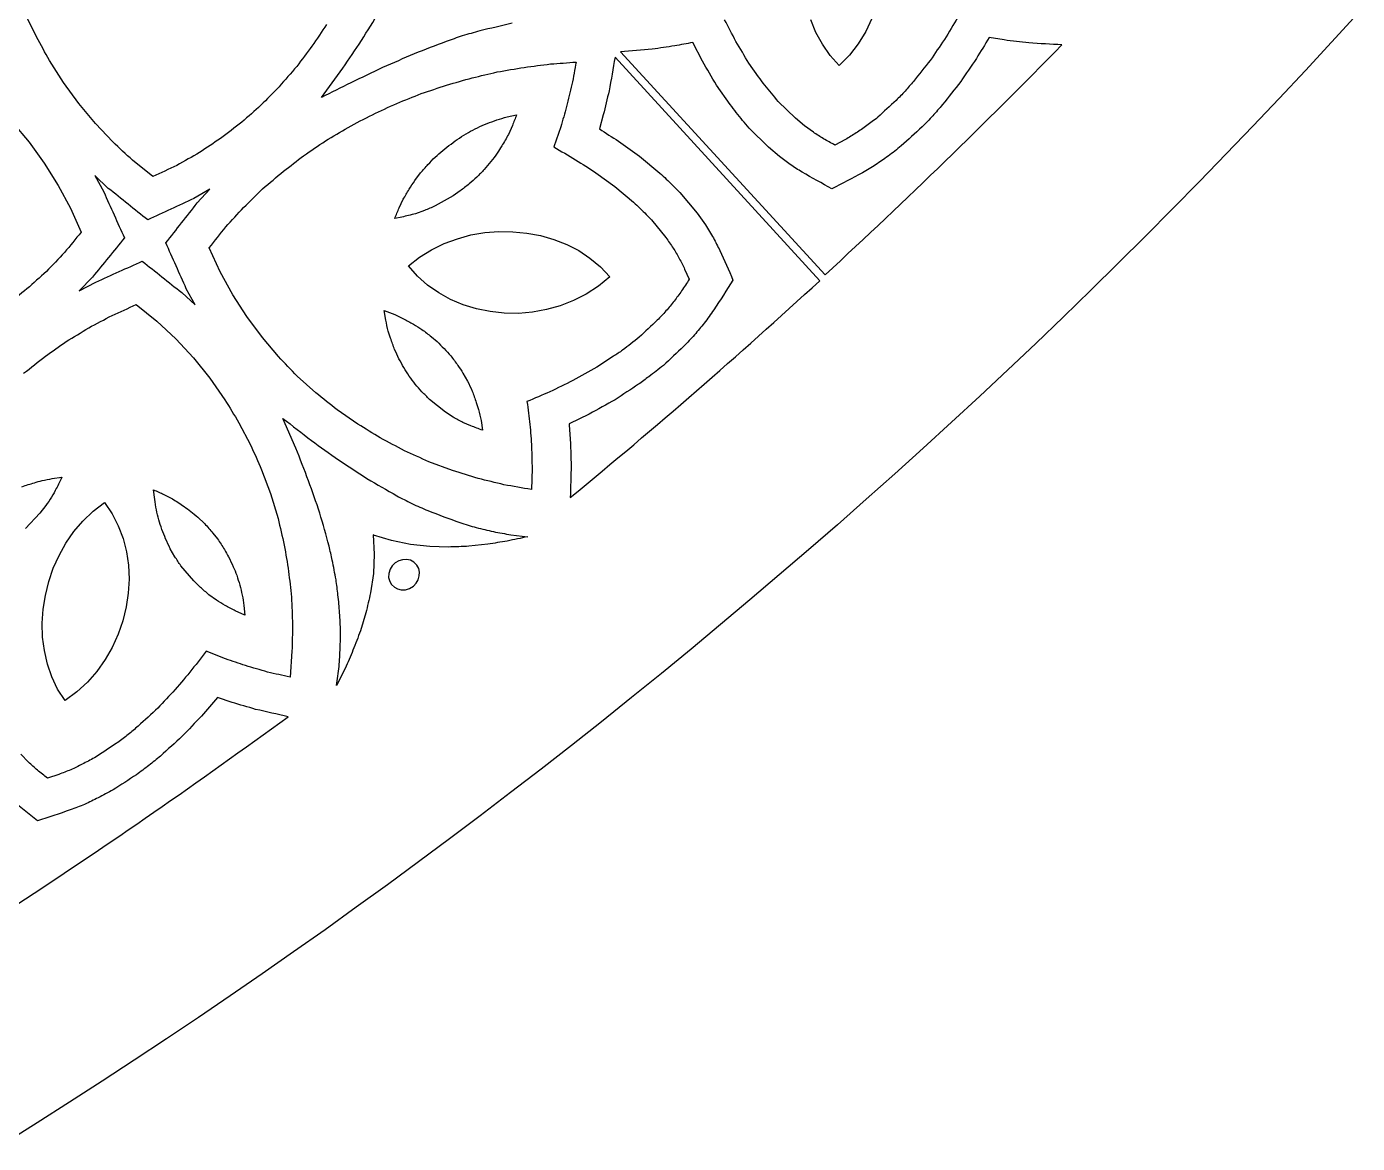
# Model space of a CAD drawing. Extents: x 10 to 990, y 10 to 990.
# Drawn here: x 760.7 to 862.6, y 84.2 to 169.7 of the extents above; entities that cross this region are included whole.
import ezdxf

# ---------------------------------------------------------------- set-up
doc = ezdxf.new("R2010")
doc.units = 0

msp = doc.modelspace()

# ---------------------------------------------------------------- linework, layer by layer
for points in [[(862.6, 170.64), (860.61, 168.47), (858.62, 166.31), (856.61, 164.16), (854.59, 162.03), (852.55, 159.91), (850.51, 157.8), (848.45, 155.71), (846.38, 153.62), (844.29, 151.55), (842.2, 149.49), (840.09, 147.45), (837.97, 145.41), (835.84, 143.39), (833.69, 141.38), (831.53, 139.39), (829.36, 137.4), (827.18, 135.43), (824.99, 133.48), (822.79, 131.53), (820.57, 129.6), (818.34, 127.68), (816.1, 125.78), (813.85, 123.89), (811.59, 122.01), (809.32, 120.14), (807.03, 118.29), (804.74, 116.45), (802.43, 114.63), (800.11, 112.82), (797.78, 111.02), (795.44, 109.24), (793.09, 107.47), (790.72, 105.71), (788.35, 103.97), (785.96, 102.24), (783.57, 100.52), (781.16, 98.82), (778.75, 97.14), (776.32, 95.47), (773.88, 93.81), (771.43, 92.16), (768.97, 90.54), (766.5, 88.92), (764.02, 87.32), (761.54, 85.74), (759.04, 84.16)], [(825.44, 170.28), (824.97, 169.28), (824.39, 168.35), (823.72, 167.47), (822.93, 166.69), (822.93, 166.69), (822.23, 167.45), (821.64, 168.31), (821.14, 169.21), (820.75, 170.19)]]:
    msp.add_lwpolyline(points)
for points in [[(783.69, 169.83, -0.005024), (782.57, 168.17, -0.001153), (781.41, 166.62, -0.005319), (780.05, 165.06, -0.005422), (778.65, 163.64, -0.000999), (777.21, 162.35, -0.005318), (775.57, 161.1, -0.001061), (773.97, 160.03, -0.001302), (772.22, 159.03, -0.001164), (770.4, 158.18), (768.84, 159.43, -0.004427), (767.32, 160.84), (765.99, 162.24), (764.73, 163.77), (763.55, 165.39), (762.48, 167.07, -0.00328), (761.49, 168.87), (760.64, 170.6, -0.003133)], [(797.9, 169.92, -0.00142), (795.42, 169.34, 0.00338), (794.08, 168.95, 0.003235), (792.84, 168.52, 0.001129), (790.39, 167.58, 0.000888), (787.98, 166.52, 0.001621), (785.54, 165.36, -0.001279), (783.31, 164.24), (783.31, 164.24, 0.004068), (784.93, 166.48, 0.003593), (786.36, 168.59, 0.004188), (787.73, 170.83, 0.004559)], [(832, 170.38, -0.005153), (830.98, 168.67, -0.001127), (829.9, 167.08, -0.003793), (828.61, 165.47, -0.006777), (827.97, 164.72, -0.009289), (827.28, 164.01, -0.001068), (825.88, 162.72, -0.006663), (825.04, 162.08, -0.008596), (824.24, 161.52, -0.007647), (823.4, 161.02), (822.6, 160.59), (822.6, 160.59, -0.007162), (821.73, 161.08, -0.008583), (820.95, 161.57), (820.27, 162.06), (819.58, 162.65), (818.26, 163.94, -0.009757), (817.23, 165.19, -0.016739), (816.76, 165.82), (816.02, 166.87, -0.004066), (815.02, 168.53, -0.002935), (814.16, 170.19)], [(759.68, 162.29), (760.91, 160.81), (762.08, 159.2), (763.14, 157.51), (764.09, 155.75), (764.9, 153.92, -0.001311), (763.63, 152.37, -0.001103), (762.24, 150.91, -0.001039), (760.75, 149.58, -0.001043), (759.18, 148.34, -0.004491)], [(760.5, 143.12, -0.002791), (762.16, 144.42, 0.001011), (763.75, 145.55, 0.001049), (765.48, 146.6, 0.001099), (767.27, 147.55, 0.001308), (769.12, 148.38), (770.69, 147.12), (772.14, 145.75), (773.49, 144.3), (774.75, 142.74), (775.9, 141.1, -0.004389), (776.97, 139.34), (777.87, 137.64, -0.004314), (778.7, 135.74), (779.39, 133.92), (779.97, 132, -0.005008), (780.45, 129.95, -0.004978), (780.78, 127.95, -0.001008), (781, 125.99, -0.005139), (781.08, 123.88, -0.004987), (781.04, 121.84), (780.9, 119.86, -0.005447), (779.17, 120.25, -0.006071), (777.48, 120.75, -0.006066), (775.96, 121.26), (774.48, 121.86, -0.004158), (773.22, 120.23, -0.005153), (771.93, 118.72, -0.001127), (770.6, 117.32, -0.003793), (769.07, 115.94, -0.006777), (768.31, 115.31, -0.009289), (767.51, 114.72, -0.001068), (765.92, 113.69, -0.006663), (764.98, 113.19, -0.008596), (764.11, 112.77, -0.007647), (763.19, 112.41), (762.33, 112.13), (762.33, 112.13, -0.007162), (761.55, 112.74, -0.008583), (760.87, 113.36), (760.28, 113.96)], [(760.37, 134.44, -0.012802), (761.32, 134.74, -0.014652), (761.91, 134.91, -0.007995), (762.69, 135.06), (763.43, 135.16, -0.010681), (763, 134.3, -0.012507), (762.64, 133.65, -0.010531), (762.19, 132.99), (761.74, 132.41), (760.63, 131.25)], [(759.98, 102.46, 0.013098), (780.74, 116.83, -0.001447), (778.26, 117.39, -0.003824), (776.45, 117.93), (775.33, 118.31, -0.005336), (774.11, 116.88, -0.001286), (772.64, 115.33, -0.003702), (770.97, 113.82, -0.006594), (770.09, 113.1, -0.008119), (769.14, 112.39, -0.001098), (767.34, 111.22, -0.006132), (766.21, 110.62, -0.008407), (765.17, 110.12, -0.005993), (764.07, 109.69, -0.001259), (761.56, 108.86, -0.004169), (759.52, 110.49, -0.007625)]]:
    msp.add_lwpolyline(points, format="xyb")
for points in [[(806.2, 167.72), (821.86, 150.67, 0.013098), (839.98, 168.27, -0.001447), (837.44, 168.41, -0.003824), (835.56, 168.64), (834.4, 168.83, -0.005336), (833.43, 167.22, -0.001286), (832.23, 165.45, -0.003702), (830.83, 163.69, -0.006594), (830.09, 162.83, -0.008119), (829.27, 161.98, -0.001098), (827.68, 160.53, -0.006132), (826.67, 159.74, -0.008407), (825.72, 159.09, -0.005993), (824.71, 158.48, -0.001259), (822.37, 157.24, -0.004169), (820.09, 158.52, -0.007625), (819.18, 159.1), (818.35, 159.71), (817.51, 160.43), (816.04, 161.89, -0.008833), (815.05, 163.09, -0.016802), (814.59, 163.7), (813.54, 165.19, -0.003624), (812.46, 167.02), (811.72, 168.45, -0.006727), (810.34, 168.19, -0.005784), (808.62, 167.94, -0.001441), (806.2, 167.72)], [(802.34, 133.6, 0.013328), (821.45, 150.21), (805.77, 167.32, -0.004948), (805.31, 164.74, -0.005308), (804.87, 162.92), (804.57, 161.83, -0.003786), (806.03, 160.89), (807.64, 159.75), (809.21, 158.44, -0.008292), (810.17, 157.53), (810.74, 156.95), (812.05, 155.38), (812.69, 154.48, -0.006908), (813.3, 153.48, -0.007455), (813.79, 152.52, -0.000749), (814.8, 150.26, -0.001707), (813.33, 147.97, -0.006444), (812.6, 146.97, -0.006987), (811.85, 146.06, -0.007603), (811.03, 145.19, -0.001296), (809.47, 143.72, -0.006752), (808.36, 142.86, -0.006999), (807.57, 142.28, -0.001309), (805.78, 141.1, -0.004398), (803.79, 140), (802.25, 139.24, -0.006506), (802.35, 137.83, -0.005615), (802.41, 136.08, -0.001264), (802.34, 133.6)], [(811.45, 150.32, -0.006748), (810.87, 149.43, -0.007662), (810.29, 148.65, -0.009078), (809.67, 147.89, -0.008251), (809, 147.18, -0.001046), (807.61, 145.88, -0.010498), (806.35, 144.9, -0.01928), (805.65, 144.42), (804.37, 143.58, -0.004827), (802.55, 142.57, -0.00459), (800.78, 141.7, -0.001139), (799.03, 140.95, -0.005896), (799.26, 139.21, -0.005692), (799.38, 137.45, -0.005724), (799.42, 135.84), (799.37, 134.22, -0.005399), (797.27, 134.59, -0.005339), (795.29, 135.07, -0.004521), (793.34, 135.68), (791.51, 136.35, -0.001012), (789.66, 137.19, -0.004571), (787.8, 138.18, -0.004588), (786.09, 139.23), (784.49, 140.32, -0.004052), (782.87, 141.63), (781.44, 142.9, -0.004136), (780.01, 144.4), (778.78, 145.86), (777.58, 147.46), (776.5, 149.14), (775.54, 150.9), (774.71, 152.73, 0.001163), (775.97, 154.33, 0.001288), (777.34, 155.82, 0.001078), (778.79, 157.24, -0.002428), (780.39, 158.59, 0.001017), (781.93, 159.78, 0.001059), (783.6, 160.92, 0.001246), (785.34, 161.95, -0.002627), (787.2, 162.92, -0.002704), (789.06, 163.78, -0.003038), (790.94, 164.53, -0.002631), (792.88, 165.18, -0.002697), (794.84, 165.74, 0.001253), (796.74, 166.19, -0.002059), (798.82, 166.54, -0.002966), (800.83, 166.8, 0.00098), (802.79, 166.95, -0.005425), (802.47, 165.23, -0.005209), (802.06, 163.54, -0.005576), (801.61, 161.98), (801.08, 160.45, -0.003118), (802.75, 159.47, -0.003619), (804.31, 158.46), (805.76, 157.41), (807.19, 156.22, -0.010251), (808.16, 155.28, -0.017147), (808.55, 154.87), (809.66, 153.51, -0.008963), (810.22, 152.71, -0.008119), (810.69, 151.92, -0.008347), (811.1, 151.1), (811.45, 150.32)], [(798.23, 162.92, -0.007149), (797.91, 162.1), (797.61, 161.41, -0.011467), (797.1, 160.53, -0.011545), (796.75, 159.98, -0.010777), (796.27, 159.33, -0.009122), (795.75, 158.72, -0.010429), (795.19, 158.14, -0.010063), (794.6, 157.62, -0.012635), (793.91, 157.08), (793.39, 156.71), (791.99, 155.93, -0.010417), (791.19, 155.59), (790.49, 155.34, -0.012837), (789.44, 155.08), (788.91, 154.97, -0.007892), (789.25, 155.79), (789.56, 156.44, -0.006883), (790.01, 157.21, -0.00865), (790.45, 157.88), (790.88, 158.46, -0.006775), (791.45, 159.1, -0.009251), (792, 159.67, -0.00944), (792.59, 160.19, -0.023407), (793.86, 161.13, -0.008108), (794.54, 161.55, -0.010185), (795.24, 161.92, -0.008238), (795.97, 162.24, -0.010225), (796.72, 162.52, -0.006371), (797.5, 162.75), (798.23, 162.92)], [(765.94, 158.27), (766.63, 157.01, -0.000995), (768.21, 153.49, -0.002096), (765.76, 150.49), (764.76, 149.44), (766.03, 150.11, 0.002095), (769.58, 151.71, 0.000988), (772.6, 149.3), (773.62, 148.35), (772.95, 149.59, 0.001), (771.38, 153.11, 0.002416), (773.79, 156.16), (774.75, 157.21), (773.53, 156.51, -0.002426), (770, 154.86, -0.000992), (766.98, 157.28), (765.94, 158.27)], [(795.63, 138.76, -0.009697), (794.74, 139.1), (794.13, 139.36, -0.010466), (793.37, 139.77), (792.78, 140.15), (791.57, 141.12, -0.007965), (790.99, 141.71, -0.010934), (790.48, 142.29, -0.010853), (790.02, 142.91, -0.009485), (789.6, 143.56, -0.011478), (789.23, 144.24, -0.010216), (788.9, 144.94, -0.012307), (788.59, 145.81), (788.41, 146.35, -0.006912), (788.22, 147.2), (788.1, 147.93, -0.006924), (788.91, 147.61), (789.58, 147.3, -0.008811), (790.33, 146.89, -0.010667), (790.99, 146.47, -0.012969), (791.71, 145.91), (792.15, 145.56, -0.008534), (793.2, 144.45, -0.009798), (793.74, 143.72, -0.012624), (794.13, 143.14), (794.48, 142.53, -0.010084), (794.83, 141.76, -0.013033), (795.15, 140.89), (795.33, 140.35, -0.00791), (795.51, 139.5), (795.63, 138.76)], [(780.35, 139.67, 0.003736), (782.53, 137.98, 0.003279), (784.6, 136.49, 0.003993), (786.78, 135.06, 0.003622), (789.06, 133.75, 0.005429), (790.21, 133.15, 0.006824), (791.43, 132.61, 0.004458), (793.89, 131.69, 0.007232), (795.15, 131.31, 0.005343), (796.46, 131, 0.00686), (797.8, 130.76), (799.09, 130.61, -0.003916), (797.52, 130.28, -0.004838), (796.03, 130.04), (794.59, 129.88, -0.006482), (793.01, 129.82), (791.59, 129.86), (790.12, 130.01), (788.66, 130.32), (787.29, 130.74), (787.29, 130.75), (787.25, 130.75), (787.33, 129.27), (787.27, 127.79), (787.05, 126.31, -0.005993), (786.69, 124.78), (786.28, 123.41, -0.004539), (785.71, 121.92, -0.005183), (785.1, 120.52), (784.46, 119.22, 0.00704), (784.65, 120.67, 0.007037), (784.73, 122.09, 0.007346), (784.76, 123.36, 0.006828), (784.69, 124.78, 0.008319), (784.56, 126.15, 0.006422), (784.41, 127.32, 0.007886), (784.12, 128.81, 0.006685), (783.88, 129.89, 0.004213), (783.17, 132.42, 0.003002), (782.31, 134.89, 0.003605), (781.33, 137.4), (780.35, 139.67)], [(777.44, 124.61), (776.7, 124.93, -0.007262), (775.92, 125.35, -0.010314), (775.25, 125.76), (774.68, 126.17, -0.007648), (774.03, 126.73), (773.52, 127.22), (772.53, 128.39, -0.008034), (772.08, 129.08), (771.72, 129.69, -0.008382), (771.37, 130.45, -0.010194), (771.08, 131.17, -0.010528), (770.84, 131.91, -0.009771), (770.66, 132.68, -0.007454), (770.53, 133.47), (770.44, 134.2, -0.006907), (771.24, 133.84), (771.89, 133.51, -0.011351), (772.78, 132.92, -0.01827), (773.29, 132.55, -0.011985), (773.83, 132.1), (774.35, 131.61, -0.011914), (774.99, 130.88), (775.34, 130.44, -0.011546), (775.87, 129.62, -0.01483), (776.19, 129.07, -0.012521), (776.54, 128.31, -0.012113), (776.81, 127.66, -0.011593), (777.04, 126.91, -0.008817), (777.23, 126.14, -0.010251), (777.36, 125.35), (777.44, 124.61)]]:
    msp.add_lwpolyline(points, format="xyb", close=True)
for points in [[(805.36, 150.5), (804.51, 149.79), (803.57, 149.19), (802.6, 148.69), (801.58, 148.29), (800.53, 148), (799.45, 147.81), (798.37, 147.71), (797.28, 147.73), (796.21, 147.84), (795.17, 148.06), (794.15, 148.37), (793.18, 148.77), (792.27, 149.28), (791.42, 149.87), (790.64, 150.56), (789.96, 151.34), (790.81, 152.02), (791.73, 152.58), (792.69, 153.05), (793.7, 153.42), (794.74, 153.71), (795.81, 153.89), (796.88, 153.97), (797.95, 153.96), (799.02, 153.86), (800.07, 153.66), (801.09, 153.37), (802.07, 152.98), (803, 152.51), (803.85, 151.93), (804.66, 151.27), (805.36, 150.5)], [(763.67, 118.08), (763.1, 118.95), (762.66, 119.89), (762.32, 120.86), (762.09, 121.9), (761.95, 122.93), (761.92, 123.99), (762, 125.06), (762.16, 126.12), (762.42, 127.17), (762.76, 128.19), (763.21, 129.18), (763.74, 130.12), (764.35, 131), (765.04, 131.81), (765.81, 132.57), (766.68, 133.22), (767.27, 132.37), (767.74, 131.44), (768.11, 130.48), (768.36, 129.46), (768.52, 128.42), (768.57, 127.36), (768.5, 126.3), (768.34, 125.23), (768.09, 124.18), (767.74, 123.14), (767.28, 122.14), (766.73, 121.21), (766.1, 120.3), (765.38, 119.48), (764.57, 118.73), (763.67, 118.08)], [(788.45, 127.79), (788.44, 127.48), (788.52, 127.19), (788.67, 126.95), (788.88, 126.74), (789.12, 126.61), (789.41, 126.54), (789.72, 126.54), (790.04, 126.64), (790.34, 126.82), (790.55, 127.05), (790.71, 127.32), (790.78, 127.61), (790.8, 127.89), (790.74, 128.18), (790.59, 128.44), (790.38, 128.66), (790.1, 128.81), (789.8, 128.86), (789.49, 128.84), (789.21, 128.76), (788.95, 128.6), (788.72, 128.38), (788.55, 128.12), (788.45, 127.79)]]:
    msp.add_lwpolyline(points, close=True)

doc.saveas('drawing.dxf')
